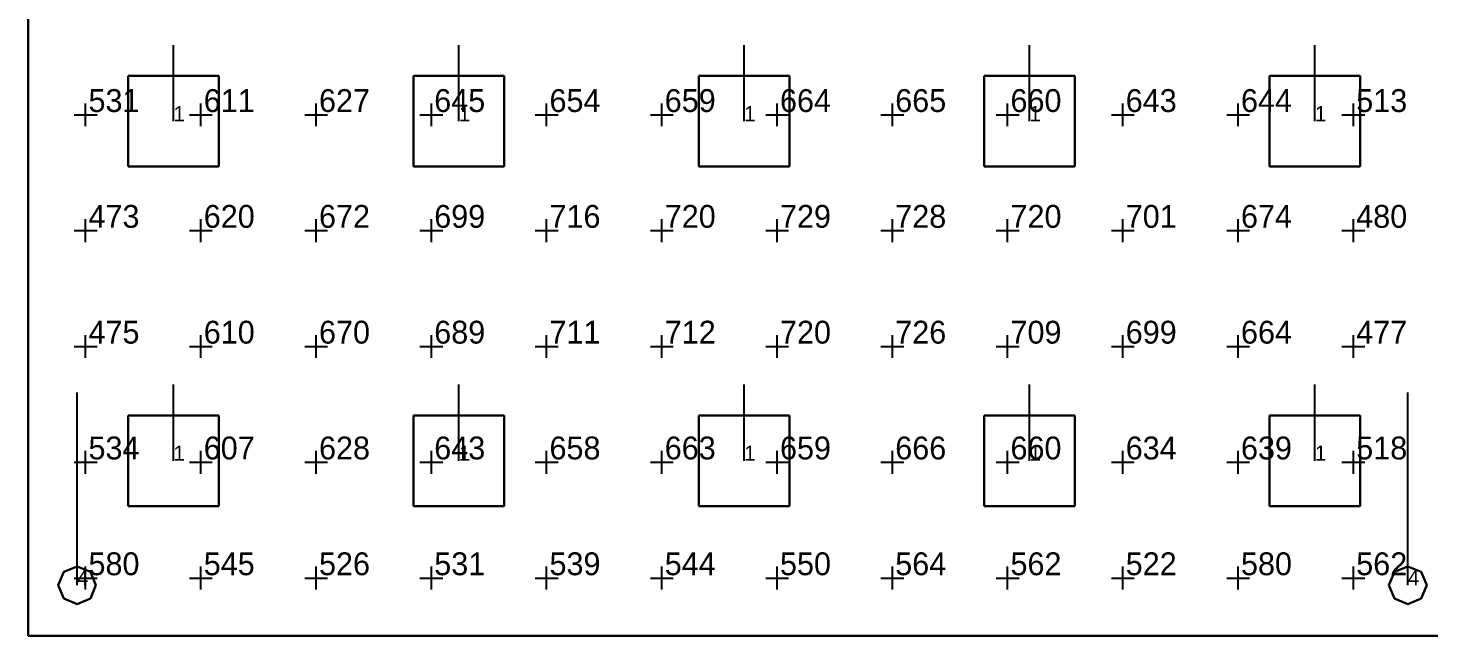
# Model space of a CAD drawing. Extents: x 0 to 48.5, y 0 to 23.7.
# Drawn here: x 0 to 9.2, y 0 to 3.99 of the extents above; entities that cross this region are included whole.
import ezdxf

# ---------------------------------------------------------------- set-up
doc = ezdxf.new("R2010")
doc.units = 0
doc.header["$MEASUREMENT"] = 0
for name, color, linetype in [('DLXLUM', 2, 'Continuous'), ('DLXLUMEX', 2, 'Continuous'), ('DLXSCENE', 7, 'Continuous'), ('DLXVAL', 3, 'Continuous')]:
    doc.layers.add(name, color=color, linetype=linetype)

# ---------------------------------------------------------------- blocks, each defined once
blk = doc.blocks.new('*U226')
at = {"color": 1}
blk.add_line((0, 0), (0, 0.5), dxfattribs=at)
for p, q in [((0.2975, 0.2975), (-0.2975, 0.2975)), ((-0.2975, 0.2975), (-0.2975, -0.2975)), ((-0.2975, 0.2975), (-0.2975, -0.2975)), ((-0.2975, -0.2975), (-0.2975, 0.2975)), ((-0.2975, 0.2975), (-0.2975, 0.2975)), ((0.2975, 0.2975), (-0.2975, 0.2975)), ((-0.2975, 0.2975), (-0.2975, 0.2975)), ((-0.2975, 0.2975), (0.2975, 0.2975)), ((-0.2975, -0.2975), (-0.2975, 0.2975)), ((-0.2975, 0.2975), (0.2975, 0.2975)), ((0.2975, -0.2975), (0.2975, 0.2975)), ((0.2975, 0.2975), (0.2975, 0.2975)), ((0.2975, -0.2975), (0.2975, 0.2975)), ((0.2975, 0.2975), (0.2975, 0.2975)), ((0.2975, 0.2975), (0.2975, -0.2975)), ((0.2975, 0.2975), (0.2975, -0.2975)), ((-0.2975, -0.2975), (0.2975, -0.2975)), ((-0.2975, -0.2975), (0.2975, -0.2975)), ((0.2975, -0.2975), (-0.2975, -0.2975)), ((-0.2975, -0.2975), (-0.2975, -0.2975)), ((-0.2975, -0.2975), (-0.2975, -0.2975)), ((0.2975, -0.2975), (-0.2975, -0.2975)), ((0.2975, -0.2975), (0.2975, -0.2975)), ((0.2975, -0.2975), (0.2975, -0.2975))]:
    blk.add_line(p, q)
at = {"layer": 'DLXLUMEX', "color": 7}
blk.add_text('1', height=0.1, dxfattribs=at).set_placement((0, 0))
blk = doc.blocks.new('*U227')
at = {"color": 1}
blk.add_line((0, 0), (0, 0.5), dxfattribs=at)
for p, q in [((0.2975, 0.2975), (-0.2975, 0.2975)), ((-0.2975, 0.2975), (-0.2975, -0.2975)), ((-0.2975, 0.2975), (-0.2975, -0.2975)), ((-0.2975, -0.2975), (-0.2975, 0.2975)), ((-0.2975, 0.2975), (-0.2975, 0.2975)), ((0.2975, 0.2975), (-0.2975, 0.2975)), ((-0.2975, 0.2975), (-0.2975, 0.2975)), ((-0.2975, 0.2975), (0.2975, 0.2975)), ((-0.2975, -0.2975), (-0.2975, 0.2975)), ((-0.2975, 0.2975), (0.2975, 0.2975)), ((0.2975, -0.2975), (0.2975, 0.2975)), ((0.2975, 0.2975), (0.2975, 0.2975)), ((0.2975, -0.2975), (0.2975, 0.2975)), ((0.2975, 0.2975), (0.2975, 0.2975)), ((0.2975, 0.2975), (0.2975, -0.2975)), ((0.2975, 0.2975), (0.2975, -0.2975)), ((-0.2975, -0.2975), (0.2975, -0.2975)), ((-0.2975, -0.2975), (0.2975, -0.2975)), ((0.2975, -0.2975), (-0.2975, -0.2975)), ((-0.2975, -0.2975), (-0.2975, -0.2975)), ((-0.2975, -0.2975), (-0.2975, -0.2975)), ((0.2975, -0.2975), (-0.2975, -0.2975)), ((0.2975, -0.2975), (0.2975, -0.2975)), ((0.2975, -0.2975), (0.2975, -0.2975))]:
    blk.add_line(p, q)
at = {"layer": 'DLXLUMEX', "color": 7}
blk.add_text('1', height=0.1, dxfattribs=at).set_placement((0, 0))
blk = doc.blocks.new('*U228')
at = {"color": 1}
blk.add_line((0, 0), (0, 0.5), dxfattribs=at)
for p, q in [((0.2975, 0.2975), (-0.2975, 0.2975)), ((-0.2975, 0.2975), (-0.2975, -0.2975)), ((-0.2975, 0.2975), (-0.2975, -0.2975)), ((-0.2975, -0.2975), (-0.2975, 0.2975)), ((-0.2975, 0.2975), (-0.2975, 0.2975)), ((0.2975, 0.2975), (-0.2975, 0.2975)), ((-0.2975, 0.2975), (-0.2975, 0.2975)), ((-0.2975, 0.2975), (0.2975, 0.2975)), ((-0.2975, -0.2975), (-0.2975, 0.2975)), ((-0.2975, 0.2975), (0.2975, 0.2975)), ((0.2975, -0.2975), (0.2975, 0.2975)), ((0.2975, 0.2975), (0.2975, 0.2975)), ((0.2975, -0.2975), (0.2975, 0.2975)), ((0.2975, 0.2975), (0.2975, 0.2975)), ((0.2975, 0.2975), (0.2975, -0.2975)), ((0.2975, 0.2975), (0.2975, -0.2975)), ((-0.2975, -0.2975), (0.2975, -0.2975)), ((-0.2975, -0.2975), (0.2975, -0.2975)), ((0.2975, -0.2975), (-0.2975, -0.2975)), ((-0.2975, -0.2975), (-0.2975, -0.2975)), ((-0.2975, -0.2975), (-0.2975, -0.2975)), ((0.2975, -0.2975), (-0.2975, -0.2975)), ((0.2975, -0.2975), (0.2975, -0.2975)), ((0.2975, -0.2975), (0.2975, -0.2975))]:
    blk.add_line(p, q)
at = {"layer": 'DLXLUMEX', "color": 7}
blk.add_text('1', height=0.1, dxfattribs=at).set_placement((0, 0))
blk = doc.blocks.new('*U229')
at = {"color": 1}
blk.add_line((0, 0), (0, 0.5), dxfattribs=at)
for p, q in [((0.2975, 0.2975), (-0.2975, 0.2975)), ((-0.2975, 0.2975), (-0.2975, -0.2975)), ((-0.2975, 0.2975), (-0.2975, -0.2975)), ((-0.2975, -0.2975), (-0.2975, 0.2975)), ((-0.2975, 0.2975), (-0.2975, 0.2975)), ((0.2975, 0.2975), (-0.2975, 0.2975)), ((-0.2975, 0.2975), (-0.2975, 0.2975)), ((-0.2975, 0.2975), (0.2975, 0.2975)), ((-0.2975, -0.2975), (-0.2975, 0.2975)), ((-0.2975, 0.2975), (0.2975, 0.2975)), ((0.2975, -0.2975), (0.2975, 0.2975)), ((0.2975, 0.2975), (0.2975, 0.2975)), ((0.2975, -0.2975), (0.2975, 0.2975)), ((0.2975, 0.2975), (0.2975, 0.2975)), ((0.2975, 0.2975), (0.2975, -0.2975)), ((0.2975, 0.2975), (0.2975, -0.2975)), ((-0.2975, -0.2975), (0.2975, -0.2975)), ((-0.2975, -0.2975), (0.2975, -0.2975)), ((0.2975, -0.2975), (-0.2975, -0.2975)), ((-0.2975, -0.2975), (-0.2975, -0.2975)), ((-0.2975, -0.2975), (-0.2975, -0.2975)), ((0.2975, -0.2975), (-0.2975, -0.2975)), ((0.2975, -0.2975), (0.2975, -0.2975)), ((0.2975, -0.2975), (0.2975, -0.2975))]:
    blk.add_line(p, q)
at = {"layer": 'DLXLUMEX', "color": 7}
blk.add_text('1', height=0.1, dxfattribs=at).set_placement((0, 0))
blk = doc.blocks.new('*U230')
at = {"color": 1}
blk.add_line((0, 0), (0, 0.5), dxfattribs=at)
for p, q in [((0.2975, 0.2975), (-0.2975, 0.2975)), ((-0.2975, 0.2975), (-0.2975, -0.2975)), ((-0.2975, 0.2975), (-0.2975, -0.2975)), ((-0.2975, -0.2975), (-0.2975, 0.2975)), ((-0.2975, 0.2975), (-0.2975, 0.2975)), ((0.2975, 0.2975), (-0.2975, 0.2975)), ((-0.2975, 0.2975), (-0.2975, 0.2975)), ((-0.2975, 0.2975), (0.2975, 0.2975)), ((-0.2975, -0.2975), (-0.2975, 0.2975)), ((-0.2975, 0.2975), (0.2975, 0.2975)), ((0.2975, -0.2975), (0.2975, 0.2975)), ((0.2975, 0.2975), (0.2975, 0.2975)), ((0.2975, -0.2975), (0.2975, 0.2975)), ((0.2975, 0.2975), (0.2975, 0.2975)), ((0.2975, 0.2975), (0.2975, -0.2975)), ((0.2975, 0.2975), (0.2975, -0.2975)), ((-0.2975, -0.2975), (0.2975, -0.2975)), ((-0.2975, -0.2975), (0.2975, -0.2975)), ((0.2975, -0.2975), (-0.2975, -0.2975)), ((-0.2975, -0.2975), (-0.2975, -0.2975)), ((-0.2975, -0.2975), (-0.2975, -0.2975)), ((0.2975, -0.2975), (-0.2975, -0.2975)), ((0.2975, -0.2975), (0.2975, -0.2975)), ((0.2975, -0.2975), (0.2975, -0.2975))]:
    blk.add_line(p, q)
at = {"layer": 'DLXLUMEX', "color": 7}
blk.add_text('1', height=0.1, dxfattribs=at).set_placement((0, 0))
blk = doc.blocks.new('*U231')
at = {"color": 1}
blk.add_line((0, 0), (0, 0.5), dxfattribs=at)
for p, q in [((0.2975, 0.2975), (-0.2975, 0.2975)), ((-0.2975, 0.2975), (-0.2975, -0.2975)), ((-0.2975, 0.2975), (-0.2975, -0.2975)), ((-0.2975, -0.2975), (-0.2975, 0.2975)), ((-0.2975, 0.2975), (-0.2975, 0.2975)), ((0.2975, 0.2975), (-0.2975, 0.2975)), ((-0.2975, 0.2975), (-0.2975, 0.2975)), ((-0.2975, 0.2975), (0.2975, 0.2975)), ((-0.2975, -0.2975), (-0.2975, 0.2975)), ((-0.2975, 0.2975), (0.2975, 0.2975)), ((0.2975, -0.2975), (0.2975, 0.2975)), ((0.2975, 0.2975), (0.2975, 0.2975)), ((0.2975, -0.2975), (0.2975, 0.2975)), ((0.2975, 0.2975), (0.2975, 0.2975)), ((0.2975, 0.2975), (0.2975, -0.2975)), ((0.2975, 0.2975), (0.2975, -0.2975)), ((-0.2975, -0.2975), (0.2975, -0.2975)), ((-0.2975, -0.2975), (0.2975, -0.2975)), ((0.2975, -0.2975), (-0.2975, -0.2975)), ((-0.2975, -0.2975), (-0.2975, -0.2975)), ((-0.2975, -0.2975), (-0.2975, -0.2975)), ((0.2975, -0.2975), (-0.2975, -0.2975)), ((0.2975, -0.2975), (0.2975, -0.2975)), ((0.2975, -0.2975), (0.2975, -0.2975))]:
    blk.add_line(p, q)
at = {"layer": 'DLXLUMEX', "color": 7}
blk.add_text('1', height=0.1, dxfattribs=at).set_placement((0, 0))
blk = doc.blocks.new('*U232')
at = {"color": 1}
blk.add_line((0, 0), (0, 0.5), dxfattribs=at)
for p, q in [((0.2975, 0.2975), (-0.2975, 0.2975)), ((-0.2975, 0.2975), (-0.2975, -0.2975)), ((-0.2975, 0.2975), (-0.2975, -0.2975)), ((-0.2975, -0.2975), (-0.2975, 0.2975)), ((-0.2975, 0.2975), (-0.2975, 0.2975)), ((0.2975, 0.2975), (-0.2975, 0.2975)), ((-0.2975, 0.2975), (-0.2975, 0.2975)), ((-0.2975, 0.2975), (0.2975, 0.2975)), ((-0.2975, -0.2975), (-0.2975, 0.2975)), ((-0.2975, 0.2975), (0.2975, 0.2975)), ((0.2975, -0.2975), (0.2975, 0.2975)), ((0.2975, 0.2975), (0.2975, 0.2975)), ((0.2975, -0.2975), (0.2975, 0.2975)), ((0.2975, 0.2975), (0.2975, 0.2975)), ((0.2975, 0.2975), (0.2975, -0.2975)), ((0.2975, 0.2975), (0.2975, -0.2975)), ((-0.2975, -0.2975), (0.2975, -0.2975)), ((-0.2975, -0.2975), (0.2975, -0.2975)), ((0.2975, -0.2975), (-0.2975, -0.2975)), ((-0.2975, -0.2975), (-0.2975, -0.2975)), ((-0.2975, -0.2975), (-0.2975, -0.2975)), ((0.2975, -0.2975), (-0.2975, -0.2975)), ((0.2975, -0.2975), (0.2975, -0.2975)), ((0.2975, -0.2975), (0.2975, -0.2975))]:
    blk.add_line(p, q)
at = {"layer": 'DLXLUMEX', "color": 7}
blk.add_text('1', height=0.1, dxfattribs=at).set_placement((0, 0))
blk = doc.blocks.new('*U233')
at = {"color": 1}
blk.add_line((0, 0), (0, 0.5), dxfattribs=at)
for p, q in [((0.2975, 0.2975), (-0.2975, 0.2975)), ((-0.2975, 0.2975), (-0.2975, -0.2975)), ((-0.2975, 0.2975), (-0.2975, -0.2975)), ((-0.2975, -0.2975), (-0.2975, 0.2975)), ((-0.2975, 0.2975), (-0.2975, 0.2975)), ((0.2975, 0.2975), (-0.2975, 0.2975)), ((-0.2975, 0.2975), (-0.2975, 0.2975)), ((-0.2975, 0.2975), (0.2975, 0.2975)), ((-0.2975, -0.2975), (-0.2975, 0.2975)), ((-0.2975, 0.2975), (0.2975, 0.2975)), ((0.2975, -0.2975), (0.2975, 0.2975)), ((0.2975, 0.2975), (0.2975, 0.2975)), ((0.2975, -0.2975), (0.2975, 0.2975)), ((0.2975, 0.2975), (0.2975, 0.2975)), ((0.2975, 0.2975), (0.2975, -0.2975)), ((0.2975, 0.2975), (0.2975, -0.2975)), ((-0.2975, -0.2975), (0.2975, -0.2975)), ((-0.2975, -0.2975), (0.2975, -0.2975)), ((0.2975, -0.2975), (-0.2975, -0.2975)), ((-0.2975, -0.2975), (-0.2975, -0.2975)), ((-0.2975, -0.2975), (-0.2975, -0.2975)), ((0.2975, -0.2975), (-0.2975, -0.2975)), ((0.2975, -0.2975), (0.2975, -0.2975)), ((0.2975, -0.2975), (0.2975, -0.2975))]:
    blk.add_line(p, q)
at = {"layer": 'DLXLUMEX', "color": 7}
blk.add_text('1', height=0.1, dxfattribs=at).set_placement((0, 0))
blk = doc.blocks.new('*U234')
at = {"color": 1}
blk.add_line((0, 0), (0, 0.5), dxfattribs=at)
for p, q in [((0.2975, 0.2975), (-0.2975, 0.2975)), ((-0.2975, 0.2975), (-0.2975, -0.2975)), ((-0.2975, 0.2975), (-0.2975, -0.2975)), ((-0.2975, -0.2975), (-0.2975, 0.2975)), ((-0.2975, 0.2975), (-0.2975, 0.2975)), ((0.2975, 0.2975), (-0.2975, 0.2975)), ((-0.2975, 0.2975), (-0.2975, 0.2975)), ((-0.2975, 0.2975), (0.2975, 0.2975)), ((-0.2975, -0.2975), (-0.2975, 0.2975)), ((-0.2975, 0.2975), (0.2975, 0.2975)), ((0.2975, -0.2975), (0.2975, 0.2975)), ((0.2975, 0.2975), (0.2975, 0.2975)), ((0.2975, -0.2975), (0.2975, 0.2975)), ((0.2975, 0.2975), (0.2975, 0.2975)), ((0.2975, 0.2975), (0.2975, -0.2975)), ((0.2975, 0.2975), (0.2975, -0.2975)), ((-0.2975, -0.2975), (0.2975, -0.2975)), ((-0.2975, -0.2975), (0.2975, -0.2975)), ((0.2975, -0.2975), (-0.2975, -0.2975)), ((-0.2975, -0.2975), (-0.2975, -0.2975)), ((-0.2975, -0.2975), (-0.2975, -0.2975)), ((0.2975, -0.2975), (-0.2975, -0.2975)), ((0.2975, -0.2975), (0.2975, -0.2975)), ((0.2975, -0.2975), (0.2975, -0.2975))]:
    blk.add_line(p, q)
at = {"layer": 'DLXLUMEX', "color": 7}
blk.add_text('1', height=0.1, dxfattribs=at).set_placement((0, 0))
blk = doc.blocks.new('*U236')
at = {"color": 1}
blk.add_line((0, 0), (0, 0.5), dxfattribs=at)
for p, q in [((0.2975, 0.2975), (-0.2975, 0.2975)), ((-0.2975, 0.2975), (-0.2975, -0.2975)), ((-0.2975, 0.2975), (-0.2975, -0.2975)), ((-0.2975, -0.2975), (-0.2975, 0.2975)), ((-0.2975, 0.2975), (-0.2975, 0.2975)), ((0.2975, 0.2975), (-0.2975, 0.2975)), ((-0.2975, 0.2975), (-0.2975, 0.2975)), ((-0.2975, 0.2975), (0.2975, 0.2975)), ((-0.2975, -0.2975), (-0.2975, 0.2975)), ((-0.2975, 0.2975), (0.2975, 0.2975)), ((0.2975, -0.2975), (0.2975, 0.2975)), ((0.2975, 0.2975), (0.2975, 0.2975)), ((0.2975, -0.2975), (0.2975, 0.2975)), ((0.2975, 0.2975), (0.2975, 0.2975)), ((0.2975, 0.2975), (0.2975, -0.2975)), ((0.2975, 0.2975), (0.2975, -0.2975)), ((-0.2975, -0.2975), (0.2975, -0.2975)), ((-0.2975, -0.2975), (0.2975, -0.2975)), ((0.2975, -0.2975), (-0.2975, -0.2975)), ((-0.2975, -0.2975), (-0.2975, -0.2975)), ((-0.2975, -0.2975), (-0.2975, -0.2975)), ((0.2975, -0.2975), (-0.2975, -0.2975)), ((0.2975, -0.2975), (0.2975, -0.2975)), ((0.2975, -0.2975), (0.2975, -0.2975))]:
    blk.add_line(p, q)
at = {"layer": 'DLXLUMEX', "color": 7}
blk.add_text('1', height=0.1, dxfattribs=at).set_placement((0, 0))
blk = doc.blocks.new('*U238')
at = {"color": 1}
blk.add_line((0, 0), (0, 1.265), dxfattribs=at)
for p, q in [((-0.0877, 0.0877), (0, 0.124)), ((0, 0.124), (-0.0877, 0.0877)), ((0, 0.124), (-0.0877, 0.0877)), ((-0.0877, 0.0877), (0, 0.124)), ((0, 0.124), (0.0877, 0.0877)), ((0.0877, 0.0877), (0, 0.124)), ((0.0877, 0.0877), (0, 0.124)), ((0, 0.124), (0, 0.124)), ((0, 0.124), (0.0877, 0.0877)), ((0, 0.124), (0, 0.124)), ((-0.124, 0), (-0.0877, 0.0877)), ((-0.0877, 0.0877), (-0.124, 0)), ((-0.0877, 0.0877), (-0.124, 0)), ((-0.124, 0), (-0.0877, 0.0877)), ((-0.0877, -0.0877), (-0.124, 0)), ((-0.124, 0), (-0.0877, -0.0877)), ((-0.124, 0), (-0.124, 0)), ((-0.124, 0), (-0.0877, -0.0877)), ((-0.0877, -0.0877), (-0.124, 0)), ((-0.124, 0), (-0.124, 0)), ((-0.0877, 0.0877), (-0.0877, 0.0877)), ((-0.0877, 0.0877), (-0.0877, 0.0877)), ((0.0877, 0.0877), (0.124, 0)), ((0.124, 0), (0.0877, 0.0877)), ((0.0877, 0.0877), (0.0877, 0.0877)), ((0.124, 0), (0.0877, 0.0877)), ((0.0877, 0.0877), (0.0877, 0.0877)), ((0.0877, 0.0877), (0.124, 0)), ((0.124, 0), (0.0877, -0.0877)), ((0.0877, -0.0877), (0.124, 0)), ((0.0877, -0.0877), (0.124, 0)), ((0.124, 0), (0.0877, -0.0877)), ((0.124, 0), (0.124, 0)), ((0.124, 0), (0.124, 0)), ((0, -0.124), (-0.0877, -0.0877)), ((-0.0877, -0.0877), (0, -0.124)), ((-0.0877, -0.0877), (-0.0877, -0.0877)), ((-0.0877, -0.0877), (0, -0.124)), ((0, -0.124), (-0.0877, -0.0877)), ((-0.0877, -0.0877), (-0.0877, -0.0877)), ((0.0877, -0.0877), (0, -0.124)), ((0, -0.124), (0.0877, -0.0877)), ((0, -0.124), (0.0877, -0.0877)), ((0.0877, -0.0877), (0, -0.124)), ((0.0877, -0.0877), (0.0877, -0.0877)), ((0.0877, -0.0877), (0.0877, -0.0877)), ((0, -0.124), (0, -0.124)), ((0, -0.124), (0, -0.124))]:
    blk.add_line(p, q)
at = {"layer": 'DLXLUMEX', "color": 7}
blk.add_text('4', height=0.1, dxfattribs=at).set_placement((0, 0))
blk = doc.blocks.new('*U240')
at = {"color": 1}
blk.add_line((0, 0), (0, 1.265), dxfattribs=at)
for p, q in [((-0.0877, 0.0877), (0, 0.124)), ((0, 0.124), (-0.0877, 0.0877)), ((0, 0.124), (-0.0877, 0.0877)), ((-0.0877, 0.0877), (0, 0.124)), ((0, 0.124), (0.0877, 0.0877)), ((0.0877, 0.0877), (0, 0.124)), ((0.0877, 0.0877), (0, 0.124)), ((0, 0.124), (0, 0.124)), ((0, 0.124), (0.0877, 0.0877)), ((0, 0.124), (0, 0.124)), ((-0.124, 0), (-0.0877, 0.0877)), ((-0.0877, 0.0877), (-0.124, 0)), ((-0.0877, 0.0877), (-0.124, 0)), ((-0.124, 0), (-0.0877, 0.0877)), ((-0.0877, -0.0877), (-0.124, 0)), ((-0.124, 0), (-0.0877, -0.0877)), ((-0.124, 0), (-0.124, 0)), ((-0.124, 0), (-0.0877, -0.0877)), ((-0.0877, -0.0877), (-0.124, 0)), ((-0.124, 0), (-0.124, 0)), ((-0.0877, 0.0877), (-0.0877, 0.0877)), ((-0.0877, 0.0877), (-0.0877, 0.0877)), ((0.0877, 0.0877), (0.124, 0)), ((0.124, 0), (0.0877, 0.0877)), ((0.0877, 0.0877), (0.0877, 0.0877)), ((0.124, 0), (0.0877, 0.0877)), ((0.0877, 0.0877), (0.0877, 0.0877)), ((0.0877, 0.0877), (0.124, 0)), ((0.124, 0), (0.0877, -0.0877)), ((0.0877, -0.0877), (0.124, 0)), ((0.0877, -0.0877), (0.124, 0)), ((0.124, 0), (0.0877, -0.0877)), ((0.124, 0), (0.124, 0)), ((0.124, 0), (0.124, 0)), ((0, -0.124), (-0.0877, -0.0877)), ((-0.0877, -0.0877), (0, -0.124)), ((-0.0877, -0.0877), (-0.0877, -0.0877)), ((-0.0877, -0.0877), (0, -0.124)), ((0, -0.124), (-0.0877, -0.0877)), ((-0.0877, -0.0877), (-0.0877, -0.0877)), ((0.0877, -0.0877), (0, -0.124)), ((0, -0.124), (0.0877, -0.0877)), ((0, -0.124), (0.0877, -0.0877)), ((0.0877, -0.0877), (0, -0.124)), ((0.0877, -0.0877), (0.0877, -0.0877)), ((0.0877, -0.0877), (0.0877, -0.0877)), ((0, -0.124), (0, -0.124)), ((0, -0.124), (0, -0.124))]:
    blk.add_line(p, q)
at = {"layer": 'DLXLUMEX', "color": 7}
blk.add_text('4', height=0.1, dxfattribs=at).set_placement((0, 0))
blk = doc.blocks.new('*U146')
for p, q in [((0, 22.8), (0, 0)), ((0, 0), (0, 22.8)), ((12.0667, 0), (0, 0)), ((0, 0), (0, 0)), ((0, 0), (12.0667, 0)), ((0, 0), (0, 0))]:
    blk.add_line(p, q)
blk = doc.blocks.new('*U147')
for p, q in [((0, 0), (0, 22.8)), ((12.0667, 0), (0, 0))]:
    blk.add_line(p, q)
blk = doc.blocks.new('*U148')
for p, q in [((0, 22.8), (0, 0)), ((0, 0), (12.0667, 0))]:
    blk.add_line(p, q)
blk = doc.blocks.new('*U159')
for p, q in [((0, 1.3), (0, 3.5)), ((0, 3.5), (0, 3.5)), ((0, 3.5), (0, 1.3)), ((0, 1.3), (0, 1.3)), ((0.2397, 0), (0.2397, 0)), ((0.2397, 0), (2.6397, 0)), ((2.6397, 0), (0.2397, 0)), ((2.6397, 0), (2.6397, 0)), ((5.3535, 0), (3.1535, 0)), ((3.1535, 0), (3.1535, 0)), ((3.1535, 0), (5.3535, 0)), ((5.3535, 0), (5.3535, 0)), ((8.1777, 0), (5.9777, 0)), ((5.9777, 0), (5.9777, 0)), ((5.9777, 0), (8.1777, 0)), ((8.1777, 0), (8.1777, 0))]:
    blk.add_line(p, q)
blk = doc.blocks.new('*U162')
for p, q in [((0.3783, 3.345, 0.7), (0.3783, 3.495, 0.7)), ((1.1348, 3.345, 0.7), (1.1348, 3.495, 0.7)), ((1.8913, 3.345, 0.7), (1.8913, 3.495, 0.7)), ((2.6478, 3.345, 0.7), (2.6478, 3.495, 0.7)), ((3.4043, 3.345, 0.7), (3.4043, 3.495, 0.7)), ((4.1609, 3.345, 0.7), (4.1609, 3.495, 0.7)), ((4.9174, 3.345, 0.7), (4.9174, 3.495, 0.7)), ((5.6739, 3.345, 0.7), (5.6739, 3.495, 0.7)), ((6.4304, 3.345, 0.7), (6.4304, 3.495, 0.7)), ((7.187, 3.345, 0.7), (7.187, 3.495, 0.7)), ((7.9435, 3.345, 0.7), (7.9435, 3.495, 0.7)), ((8.7, 3.345, 0.7), (8.7, 3.495, 0.7)), ((0.3033, 3.42, 0.7), (0.4533, 3.42, 0.7)), ((1.0598, 3.42, 0.7), (1.2098, 3.42, 0.7)), ((1.8163, 3.42, 0.7), (1.9663, 3.42, 0.7)), ((2.5728, 3.42, 0.7), (2.7228, 3.42, 0.7)), ((3.3293, 3.42, 0.7), (3.4793, 3.42, 0.7)), ((4.0859, 3.42, 0.7), (4.2359, 3.42, 0.7)), ((4.8424, 3.42, 0.7), (4.9924, 3.42, 0.7)), ((5.5989, 3.42, 0.7), (5.7489, 3.42, 0.7)), ((6.3554, 3.42, 0.7), (6.5054, 3.42, 0.7)), ((7.112, 3.42, 0.7), (7.262, 3.42, 0.7)), ((7.8685, 3.42, 0.7), (8.0185, 3.42, 0.7)), ((8.625, 3.42, 0.7), (8.775, 3.42, 0.7)), ((0.3783, 2.585, 0.7), (0.3783, 2.735, 0.7)), ((1.1348, 2.585, 0.7), (1.1348, 2.735, 0.7)), ((1.8913, 2.585, 0.7), (1.8913, 2.735, 0.7)), ((2.6478, 2.585, 0.7), (2.6478, 2.735, 0.7)), ((3.4043, 2.585, 0.7), (3.4043, 2.735, 0.7)), ((4.1609, 2.585, 0.7), (4.1609, 2.735, 0.7)), ((4.9174, 2.585, 0.7), (4.9174, 2.735, 0.7)), ((5.6739, 2.585, 0.7), (5.6739, 2.735, 0.7)), ((6.4304, 2.585, 0.7), (6.4304, 2.735, 0.7)), ((7.187, 2.585, 0.7), (7.187, 2.735, 0.7)), ((7.9435, 2.585, 0.7), (7.9435, 2.735, 0.7)), ((8.7, 2.585, 0.7), (8.7, 2.735, 0.7)), ((0.3033, 2.66, 0.7), (0.4533, 2.66, 0.7)), ((1.0598, 2.66, 0.7), (1.2098, 2.66, 0.7)), ((1.8163, 2.66, 0.7), (1.9663, 2.66, 0.7)), ((2.5728, 2.66, 0.7), (2.7228, 2.66, 0.7)), ((3.3293, 2.66, 0.7), (3.4793, 2.66, 0.7)), ((4.0859, 2.66, 0.7), (4.2359, 2.66, 0.7)), ((4.8424, 2.66, 0.7), (4.9924, 2.66, 0.7)), ((5.5989, 2.66, 0.7), (5.7489, 2.66, 0.7)), ((6.3554, 2.66, 0.7), (6.5054, 2.66, 0.7)), ((7.112, 2.66, 0.7), (7.262, 2.66, 0.7)), ((7.8685, 2.66, 0.7), (8.0185, 2.66, 0.7)), ((8.625, 2.66, 0.7), (8.775, 2.66, 0.7)), ((0.3783, 1.825, 0.7), (0.3783, 1.975, 0.7)), ((1.1348, 1.825, 0.7), (1.1348, 1.975, 0.7)), ((1.8913, 1.825, 0.7), (1.8913, 1.975, 0.7)), ((2.6478, 1.825, 0.7), (2.6478, 1.975, 0.7)), ((3.4043, 1.825, 0.7), (3.4043, 1.975, 0.7)), ((4.1609, 1.825, 0.7), (4.1609, 1.975, 0.7)), ((4.9174, 1.825, 0.7), (4.9174, 1.975, 0.7)), ((5.6739, 1.825, 0.7), (5.6739, 1.975, 0.7)), ((6.4304, 1.825, 0.7), (6.4304, 1.975, 0.7)), ((7.187, 1.825, 0.7), (7.187, 1.975, 0.7)), ((7.9435, 1.825, 0.7), (7.9435, 1.975, 0.7)), ((8.7, 1.825, 0.7), (8.7, 1.975, 0.7)), ((0.3033, 1.9, 0.7), (0.4533, 1.9, 0.7)), ((1.0598, 1.9, 0.7), (1.2098, 1.9, 0.7)), ((1.8163, 1.9, 0.7), (1.9663, 1.9, 0.7)), ((2.5728, 1.9, 0.7), (2.7228, 1.9, 0.7)), ((3.3293, 1.9, 0.7), (3.4793, 1.9, 0.7)), ((4.0859, 1.9, 0.7), (4.2359, 1.9, 0.7)), ((4.8424, 1.9, 0.7), (4.9924, 1.9, 0.7)), ((5.5989, 1.9, 0.7), (5.7489, 1.9, 0.7)), ((6.3554, 1.9, 0.7), (6.5054, 1.9, 0.7)), ((7.112, 1.9, 0.7), (7.262, 1.9, 0.7)), ((7.8685, 1.9, 0.7), (8.0185, 1.9, 0.7)), ((8.625, 1.9, 0.7), (8.775, 1.9, 0.7)), ((0.3783, 1.065, 0.7), (0.3783, 1.215, 0.7)), ((1.1348, 1.065, 0.7), (1.1348, 1.215, 0.7)), ((1.8913, 1.065, 0.7), (1.8913, 1.215, 0.7)), ((2.6478, 1.065, 0.7), (2.6478, 1.215, 0.7)), ((3.4043, 1.065, 0.7), (3.4043, 1.215, 0.7)), ((4.1609, 1.065, 0.7), (4.1609, 1.215, 0.7)), ((4.9174, 1.065, 0.7), (4.9174, 1.215, 0.7)), ((5.6739, 1.065, 0.7), (5.6739, 1.215, 0.7)), ((6.4304, 1.065, 0.7), (6.4304, 1.215, 0.7)), ((7.187, 1.065, 0.7), (7.187, 1.215, 0.7)), ((7.9435, 1.065, 0.7), (7.9435, 1.215, 0.7)), ((8.7, 1.065, 0.7), (8.7, 1.215, 0.7)), ((0.3033, 1.14, 0.7), (0.4533, 1.14, 0.7)), ((1.0598, 1.14, 0.7), (1.2098, 1.14, 0.7)), ((1.8163, 1.14, 0.7), (1.9663, 1.14, 0.7)), ((2.5728, 1.14, 0.7), (2.7228, 1.14, 0.7)), ((3.3293, 1.14, 0.7), (3.4793, 1.14, 0.7)), ((4.0859, 1.14, 0.7), (4.2359, 1.14, 0.7)), ((4.8424, 1.14, 0.7), (4.9924, 1.14, 0.7)), ((5.5989, 1.14, 0.7), (5.7489, 1.14, 0.7)), ((6.3554, 1.14, 0.7), (6.5054, 1.14, 0.7)), ((7.112, 1.14, 0.7), (7.262, 1.14, 0.7)), ((7.8685, 1.14, 0.7), (8.0185, 1.14, 0.7)), ((8.625, 1.14, 0.7), (8.775, 1.14, 0.7)), ((0.3033, 0.38, 0.7), (0.4533, 0.38, 0.7)), ((0.3783, 0.305, 0.7), (0.3783, 0.455, 0.7)), ((1.0598, 0.38, 0.7), (1.2098, 0.38, 0.7)), ((1.1348, 0.305, 0.7), (1.1348, 0.455, 0.7)), ((1.8163, 0.38, 0.7), (1.9663, 0.38, 0.7)), ((1.8913, 0.305, 0.7), (1.8913, 0.455, 0.7)), ((2.5728, 0.38, 0.7), (2.7228, 0.38, 0.7)), ((2.6478, 0.305, 0.7), (2.6478, 0.455, 0.7)), ((3.3293, 0.38, 0.7), (3.4793, 0.38, 0.7)), ((3.4043, 0.305, 0.7), (3.4043, 0.455, 0.7)), ((4.0859, 0.38, 0.7), (4.2359, 0.38, 0.7)), ((4.1609, 0.305, 0.7), (4.1609, 0.455, 0.7)), ((4.8424, 0.38, 0.7), (4.9924, 0.38, 0.7)), ((4.9174, 0.305, 0.7), (4.9174, 0.455, 0.7)), ((5.5989, 0.38, 0.7), (5.7489, 0.38, 0.7)), ((5.6739, 0.305, 0.7), (5.6739, 0.455, 0.7)), ((6.3554, 0.38, 0.7), (6.5054, 0.38, 0.7)), ((6.4304, 0.305, 0.7), (6.4304, 0.455, 0.7)), ((7.112, 0.38, 0.7), (7.262, 0.38, 0.7)), ((7.187, 0.305, 0.7), (7.187, 0.455, 0.7)), ((7.8685, 0.38, 0.7), (8.0185, 0.38, 0.7)), ((7.9435, 0.305, 0.7), (7.9435, 0.455, 0.7)), ((8.625, 0.38, 0.7), (8.775, 0.38, 0.7)), ((8.7, 0.305, 0.7), (8.7, 0.455, 0.7))]:
    blk.add_line(p, q)
at = {"layer": 'DLXVAL'}
for s, p in [('531', (0.397, 3.4387, 0.7)), ('611', (1.1535, 3.4387, 0.7)), ('627', (1.9101, 3.4387, 0.7)), ('645', (2.6666, 3.4387, 0.7)), ('654', (3.4231, 3.4387, 0.7)), ('659', (4.1796, 3.4387, 0.7)), ('664', (4.9361, 3.4387, 0.7)), ('665', (5.6927, 3.4387, 0.7)), ('660', (6.4492, 3.4387, 0.7)), ('643', (7.2057, 3.4387, 0.7)), ('644', (7.9622, 3.4387, 0.7)), ('513', (8.7187, 3.4387, 0.7)), ('473', (0.397, 2.6787, 0.7)), ('620', (1.1535, 2.6787, 0.7)), ('672', (1.9101, 2.6787, 0.7)), ('699', (2.6666, 2.6787, 0.7)), ('716', (3.4231, 2.6787, 0.7)), ('720', (4.1796, 2.6787, 0.7)), ('729', (4.9361, 2.6787, 0.7)), ('728', (5.6927, 2.6787, 0.7)), ('720', (6.4492, 2.6787, 0.7)), ('701', (7.2057, 2.6787, 0.7)), ('674', (7.9622, 2.6787, 0.7)), ('480', (8.7187, 2.6787, 0.7)), ('475', (0.397, 1.9187, 0.7)), ('610', (1.1535, 1.9187, 0.7)), ('670', (1.9101, 1.9187, 0.7)), ('689', (2.6666, 1.9187, 0.7)), ('711', (3.4231, 1.9187, 0.7)), ('712', (4.1796, 1.9187, 0.7)), ('720', (4.9361, 1.9187, 0.7)), ('726', (5.6927, 1.9187, 0.7)), ('709', (6.4492, 1.9187, 0.7)), ('699', (7.2057, 1.9187, 0.7)), ('664', (7.9622, 1.9187, 0.7)), ('477', (8.7187, 1.9187, 0.7)), ('534', (0.397, 1.1587, 0.7)), ('607', (1.1535, 1.1587, 0.7)), ('628', (1.9101, 1.1587, 0.7)), ('643', (2.6666, 1.1587, 0.7)), ('658', (3.4231, 1.1587, 0.7)), ('663', (4.1796, 1.1587, 0.7)), ('659', (4.9361, 1.1587, 0.7)), ('666', (5.6927, 1.1587, 0.7)), ('660', (6.4492, 1.1587, 0.7)), ('634', (7.2057, 1.1587, 0.7)), ('639', (7.9622, 1.1587, 0.7)), ('518', (8.7187, 1.1587, 0.7)), ('580', (0.397, 0.3987, 0.7)), ('545', (1.1535, 0.3987, 0.7)), ('526', (1.9101, 0.3987, 0.7)), ('531', (2.6666, 0.3987, 0.7)), ('539', (3.4231, 0.3987, 0.7)), ('544', (4.1796, 0.3987, 0.7)), ('550', (4.9361, 0.3987, 0.7)), ('564', (5.6927, 0.3987, 0.7)), ('562', (6.4492, 0.3987, 0.7)), ('522', (7.2057, 0.3987, 0.7)), ('580', (7.9622, 0.3987, 0.7)), ('562', (8.7187, 0.3987, 0.7))]:
    blk.add_text(s, height=0.15, dxfattribs=at).set_placement(p)

msp = doc.modelspace()

# ---------------------------------------------------------------- block references
at = {"layer": 'DLXLUM'}
for name, p in [('*U227', (0.9551, 3.3777)), ('*U229', (2.8283, 3.3777)), ('*U231', (4.7014, 3.3777)), ('*U233', (6.5745, 3.3777)), ('*U236', (8.4476, 3.3777)), ('*U238', (0.3221, 0.3326)), ('*U226', (0.9551, 1.1497)), ('*U228', (2.8283, 1.1497)), ('*U230', (4.7014, 1.1497)), ('*U232', (6.5745, 1.1497)), ('*U234', (8.4476, 1.1497)), ('*U240', (9.0577, 0.3326))]:
    msp.add_blockref(name, p, dxfattribs=at)
at = {"layer": 'DLXSCENE'}
for name in ['*U146', '*U147', '*U148', '*U159']:
    msp.add_blockref(name, (0, 0), dxfattribs=at)
at = {"layer": 'DLXVAL'}
msp.add_blockref('*U162', (0, 0), dxfattribs=at)

doc.saveas('drawing.dxf')
